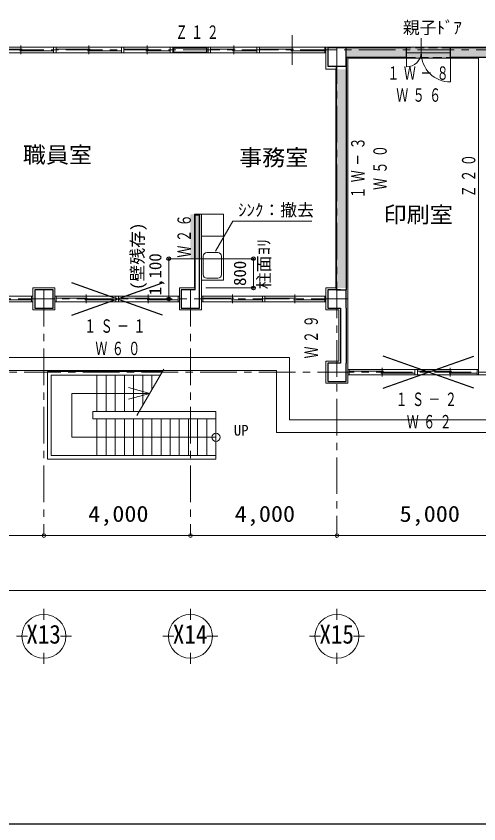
# Model space of a CAD drawing. Units: millimetres at full size, sheet at 1:200; details may follow other scales. Extents: x -55340 to 55340, y -38040 to 38040.
# Drawn here: x 4270 to 16899, y 2000 to 24057 of the extents above; entities that cross this region are included whole.
import ezdxf
from ezdxf.enums import TextEntityAlignment as Align

# ---------------------------------------------------------------- set-up
doc = ezdxf.new("R2010")
doc.units = ezdxf.units.MM
doc.header["$LTSCALE"] = 200
doc.header["$PDMODE"] = 32
doc.header["$PDSIZE"] = 100
doc.linetypes.add('CHAIN1', pattern=[8, 5, -1, 1, -1])
doc.linetypes.add('DASHED1', pattern=[1.8, 1.2, -0.6])
for name, color, linetype, lineweight in [('0-0_補助線', 4, 'Continuous', 9), ('0-1_通り芯', 3, 'Continuous', 18), ('0-2_躯体', 3, 'Continuous', 18), ('0-4_仕上', 4, 'Continuous', 9), ('0-5_建具(ｻｯｼ)', 3, 'Continuous', 18), ('0-A_寸法', 6, 'Continuous', 9), ('0-B_文字', 2, 'Continuous', 9), ('0-D_予備', 2, 'DASHED1', 25), ('0-F_予備', 4, 'Continuous', 9), ('2-0_補助線', 2, 'Continuous', 25), ('2-2_躯体', 2, 'Continuous', 25), ('2-A_寸法', 3, 'Continuous', 18), ('2-D_予備', 2, 'Continuous', 25), ('3-A_寸法', 2, 'Continuous', 25), ('3-B_文字', 2, 'Continuous', 18), ('3-C_ハッチ', 211, 'Continuous', 25)]:
    doc.layers.add(name, color=color, linetype=linetype, lineweight=lineweight)
doc.layers.add('2-3_外壁', color=2, linetype='Continuous')
doc.layers.add('3-D_予備', color=91, linetype='Continuous')
doc.styles.add('ＭＳ ゴシック', font='')
doc.styles.get('ＭＳ ゴシック').set_extended_font_data('MS Gothic')

msp = doc.modelspace()

# ---------------------------------------------------------------- linework, layer by layer
at = {"layer": '0-0_補助線', "color": 3, "lineweight": 18}
for p, q in [((11801.5, 22728.7), (11801.5, 23535.7)), ((4401.4, 23015.8), (4401.4, 23251.5)), ((5361.4, 23058.7), (5361.4, 23208.7)), ((6251.4, 23015.8), (6251.4, 23251.5)), ((7211.4, 23058.7), (7211.4, 23208.7)), ((7843.9, 23015.8), (7843.9, 23251.5)), ((8546.4, 23058.7), (8546.4, 23208.7)), ((9506.4, 23208.7), (9576.4, 23208.7)), ((9506.4, 23058.7), (9506.4, 23208.7)), ((10208.9, 23015.8), (10208.9, 23251.5)), ((10841.4, 23208.7), (10911.4, 23208.7)), ((10841.4, 23058.7), (10841.4, 23208.7)), ((12726.5, 22608.7), (12726.5, 23208.7)), ((23326.4, 23208.7), (12726.5, 23208.7)), ((3511.4, 23159.4), (4436.4, 23159.4)), ((4366.4, 23108), (5291.5, 23108)), ((5291.5, 23058.7), (5361.4, 23058.7)), ((5361.4, 23159.4), (6286.5, 23159.4)), ((6216.4, 23108), (7141.4, 23108)), ((7141.4, 23058.7), (7211.4, 23058.7)), ((7211.4, 23159.4), (7878.9, 23159.4)), ((7808.9, 23108), (8476.4, 23108)), ((8476.4, 23058.7), (8546.4, 23058.7)), ((9576.4, 23159.4), (10243.9, 23159.4)), ((10173.9, 23108), (10841.4, 23108)), ((10911.4, 23159.4), (11836.5, 23159.4)), ((11766.5, 23108), (12691.5, 23108)), ((12691.5, 23058.7), (12726.5, 23058.7)), ((16891.4, 14258.7), (16891.4, 22908.7)), ((12991.4, 22608.7), (12726.5, 22608.7)), ((8726.4, 16033.7), (8726.4, 16633.7)), ((8726.4, 16633.7), (9141.4, 16633.7)), ((9326.4, 16633.7), (9326.4, 16033.7)), ((12726.4, 16033.7), (12726.4, 16633.7)), ((12726.4, 16633.7), (12991.4, 16633.7)), ((5361.4, 16359.4), (6211.4, 16359.4)), ((6176.4, 16215.8), (6176.4, 16451.5)), ((7061.4, 16258.7), (7061.4, 16408.7)), ((7061.4, 16359.4), (7911.4, 16359.4)), ((7876.4, 16215.8), (7876.4, 16451.5)), ((9361.4, 16359.4), (10211.4, 16359.4)), ((10176.4, 16215.8), (10176.4, 16451.5)), ((11061.4, 16258.7), (11061.4, 16408.7)), ((11061.4, 16359.4), (11911.4, 16359.4)), ((11876.4, 16215.8), (11876.4, 16451.5)), ((3841.4, 16308), (4691.4, 16308)), ((4691.4, 16258.7), (4726.4, 16258.7)), ((5361.4, 16258.7), (5326.4, 16258.7)), ((6141.4, 16308), (6991.4, 16308)), ((6991.4, 16258.7), (7061.4, 16258.7)), ((7841.4, 16308), (8691.4, 16308)), ((8691.4, 16258.7), (8726.4, 16258.7)), ((9361.4, 16258.7), (9326.4, 16258.7)), ((10141.4, 16308), (10991.4, 16308)), ((10991.4, 16258.7), (11061.4, 16258.7)), ((11841.4, 16308), (12691.4, 16308)), ((12691.4, 16258.7), (12726.4, 16258.7)), ((9326.4, 16033.7), (8726.4, 16033.7)), ((13076.4, 16033.7), (12726.4, 16033.7)), ((13076.4, 16033.7), (13076.4, 14633.7)), ((12726.4, 14033.7), (12726.4, 14633.7)), ((12726.4, 14633.7), (13076.4, 14633.7)), ((8262.5, 14356.4), (5123.5, 14356.4)), ((8298.6, 14418.9), (7568.2, 13153.8)), ((13361.5, 14408.7), (13326.4, 14408.7)), ((13361.5, 14258.7), (13361.5, 14408.7)), ((13361.5, 14359.4), (14292.7, 14359.4)), ((14257.7, 14215.8), (14257.7, 14451.5)), ((15153.9, 14408.7), (15223.9, 14408.7)), ((15153.9, 14258.7), (15153.9, 14408.7)), ((15223.9, 14359.4), (16155.2, 14359.4)), ((16120.2, 14215.8), (16120.2, 14451.5)), ((16856.4, 14258.7), (16856.4, 14408.7)), ((16856.4, 14408.7), (16891.4, 14408.7)), ((8204.8, 14256.4), (5223.5, 14256.4)), ((5223.5, 12056.4), (5223.5, 14256.4)), ((6473.5, 14256.4), (6473.5, 13256.4)), ((6723.5, 14256.4), (6723.5, 13256.4)), ((6973.5, 14256.4), (6973.5, 13256.4)), ((7223.5, 14256.4), (7223.5, 13256.4)), ((7473.5, 14256.4), (7473.5, 13256.4)), ((7723.5, 14256.4), (7723.5, 13422.8)), ((7973.5, 14256.4), (7973.5, 13855.8)), ((13361.5, 14258.7), (13326.4, 14258.7)), ((14222.7, 14308), (15153.9, 14308)), ((16085.2, 14308), (16856.4, 14308)), ((16856.4, 14258.7), (16891.4, 14258.7)), ((16891.4, 14258.7), (17726.4, 14258.7)), ((13326.4, 14033.7), (12726.4, 14033.7)), ((6363.9, 13256.4), (9723.5, 13256.4)), ((9723.5, 13256.4), (9723.5, 11956.4)), ((6473.5, 13056.4), (6473.5, 12056.4)), ((6723.5, 13056.4), (6723.5, 12056.4)), ((6973.5, 13056.4), (6973.5, 12056.4)), ((7223.5, 13056.4), (7223.5, 12056.4)), ((7473.5, 13056.4), (7473.5, 12056.4)), ((7723.5, 13056.4), (7723.5, 12056.4)), ((7973.5, 13056.4), (7973.5, 12056.4)), ((8223.5, 13056.4), (8223.5, 12056.4)), ((8473.5, 13056.4), (8473.5, 12056.4)), ((8723.5, 13056.4), (8723.5, 12056.4)), ((8973.5, 13056.4), (8973.5, 12056.4)), ((9223.5, 13056.4), (9223.5, 12056.4)), ((9473.5, 13056.4), (9473.5, 12056.4)), ((9723.5, 12056.4), (5223.5, 12056.4))]:
    msp.add_line(p, q, dxfattribs=at)
at = {"layer": '0-0_補助線'}
for p, q in [((5793.7, 13756.4), (5793.7, 12556.4)), ((7916.1, 13756.4), (5793.7, 13756.4)), ((32726.4, 13033.7), (11726.4, 13033.7)), ((9723.5, 12556.4), (5793.7, 12556.4))]:
    msp.add_line(p, q, dxfattribs=at)
for points in [[(35501.4, 12683.7), (11376.4, 12683.7), (11376.4, 14383.7), (-45023.6, 14383.7), (-45023.6, 26383.7)], [(11726.4, 13033.7), (11726.4, 14733.7), (-44673.6, 14733.7), (-44673.6, 26033.7)]]:
    msp.add_lwpolyline(points, dxfattribs=at)
at = {"layer": '0-0_補助線', "color": 3, "lineweight": 18}
for points in [[(5291.5, 23058.7), (5291.5, 23208.7), (5361.4, 23208.7)], [(7141.4, 23058.7), (7141.4, 23208.7), (7211.4, 23208.7)], [(8476.4, 23058.7), (8476.4, 23208.7), (8546.4, 23208.7)], [(9506.4, 23058.7), (9576.4, 23058.7), (9576.4, 23208.7)], [(10841.4, 23058.7), (10911.4, 23058.7), (10911.4, 23208.7)], [(12691.5, 23058.7), (12691.5, 23208.7), (12726.5, 23208.7)], [(4691.4, 16258.7), (4691.4, 16408.7), (4726.4, 16408.7)], [(5361.4, 16258.7), (5361.4, 16408.7), (5326.4, 16408.7)], [(6991.4, 16258.7), (6991.4, 16408.7), (7061.4, 16408.7)], [(8691.4, 16258.7), (8691.4, 16408.7), (8726.4, 16408.7)], [(9361.4, 16258.7), (9361.4, 16408.7), (9326.4, 16408.7)], [(10991.4, 16258.7), (10991.4, 16408.7), (11061.4, 16408.7)], [(12691.4, 16258.7), (12691.4, 16408.7), (12726.4, 16408.7)], [(9723.5, 11956.4), (5123.5, 11956.4), (5123.5, 14356.4)], [(15153.9, 14258.7), (15223.9, 14258.7), (15223.9, 14408.7)], [(6363.9, 13256.4), (6363.9, 13056.4), (9723.5, 13056.4)]]:
    msp.add_lwpolyline(points, dxfattribs=at)
msp.add_lwpolyline([(5326.4, 16033.7), (4726.4, 16033.7), (4726.4, 16633.7), (5326.4, 16633.7)], close=True, dxfattribs=at)
at = {"layer": '0-0_補助線'}
msp.add_circle((9723.5, 12556.4), 112.1, dxfattribs=at)
at = {"layer": '0-1_通り芯', "color": 4, "linetype": 'CHAIN1', "lineweight": 9}
for p, q in [((13026.4, 23208.7), (13026.4, 9872.4)), ((-35973.6, 23133.7), (23326.4, 23133.7)), ((5026.4, 16583.7), (5026.4, 9872.4)), ((9026.4, 16583.7), (9026.4, 9872.4)), ((13326.4, 16333.7), (-36273.6, 16333.7)), ((-48307.7, 14333.7), (40371.9, 14333.7))]:
    msp.add_line(p, q, dxfattribs=at)
at = {"layer": '0-1_通り芯'}
for p, q in [((5026.4, 7872.4), (5026.4, 7572.4)), ((9026.4, 7872.4), (9026.4, 7572.4)), ((13026.4, 7872.4), (13026.4, 7572.4)), ((4576.4, 7122.4), (4276.4, 7122.4)), ((5776.4, 7122.4), (5476.4, 7122.4)), ((8576.4, 7122.4), (8276.4, 7122.4)), ((9776.4, 7122.4), (9476.4, 7122.4)), ((12576.4, 7122.4), (12276.4, 7122.4)), ((13776.4, 7122.4), (13476.4, 7122.4)), ((5026.4, 6372.4), (5026.4, 6672.4)), ((9026.4, 6372.4), (9026.4, 6672.4)), ((13026.4, 6372.4), (13026.4, 6672.4))]:
    msp.add_line(p, q, dxfattribs=at)
for centre in [(5026.4, 7122.4), (9026.4, 7122.4), (13026.4, 7122.4)]:
    msp.add_circle(centre, 600, dxfattribs=at)
at = {"layer": '0-2_躯体'}
for p, q in [((9141.4, 18648.7), (9141.4, 16633.7)), ((9326.4, 18648.7), (9141.4, 18648.7))]:
    msp.add_line(p, q, dxfattribs=at)
at = {"layer": '0-4_仕上', "color": 3, "lineweight": 18}
for p, q in [((8546.4, 23208.7), (9506.4, 23208.7)), ((9506.4, 23058.7), (8546.4, 23058.7)), ((12991.4, 22608.7), (12991.4, 16633.7)), ((9326.4, 16633.7), (9326.4, 18648.7)), ((13326.4, 16633.7), (13326.4, 16033.7)), ((13326.4, 16033.7), (13326.4, 14633.7)), ((13326.4, 14633.7), (13326.4, 14033.7))]:
    msp.add_line(p, q, dxfattribs=at)
msp.add_lwpolyline([(13326.4, 22908.7), (13326.4, 22608.7), (13326.4, 16633.7)], dxfattribs=at)
at = {"layer": '0-5_建具(ｻｯｼ)', "color": 4, "lineweight": 9}
for p, q in [((8476.4, 23208.7), (1661.4, 23208.7)), ((12691.5, 23208.7), (9576.4, 23208.7)), ((1661.4, 23058.7), (8476.4, 23058.7)), ((9576.4, 23058.7), (12691.5, 23058.7)), ((14926.4, 23058.7), (16118.6, 23058.7)), ((14926.4, 22923.7), (14926.4, 22673.6)), ((16126.4, 22923.7), (16126.4, 22260.5)), ((9326.4, 18648.7), (9926.4, 18648.7)), ((9326.4, 18048.7), (9926.4, 18048.7)), ((9376.4, 16998.7), (9376.4, 17498.7)), ((9776.4, 17598.7), (9476.4, 17598.7)), ((9876.4, 16998.7), (9876.4, 17498.7)), ((9476.4, 16898.7), (9776.4, 16898.7)), ((1361.4, 16408.7), (4691.4, 16408.7)), ((5361.4, 16408.7), (8691.4, 16408.7)), ((9361.4, 16408.7), (12691.4, 16408.7)), ((4691.4, 16258.7), (1361.4, 16258.7)), ((8691.4, 16258.7), (5361.4, 16258.7)), ((12691.4, 16258.7), (9361.4, 16258.7)), ((13361.5, 14408.7), (16856.4, 14408.7)), ((16856.4, 14258.7), (13361.5, 14258.7))]:
    msp.add_line(p, q, dxfattribs=at)
msp.add_lwpolyline([(9326.4, 16848.7), (9926.4, 16848.7), (9926.4, 18648.7)], dxfattribs=at)
for centre, radius, start, end in [((14936.8, 23060.2), 386.8, 268.46564, 0), ((16118.6, 23052.7), 792.2, 180, 270.56555), ((9476.4, 17498.7), 100, 90, 180), ((9776.4, 17498.7), 100, 0, 90), ((9476.4, 16998.7), 100, 180, 270), ((9776.4, 16998.7), 100, 270, 0)]:
    msp.add_arc(centre, radius, start, end, dxfattribs=at)
at = {"layer": '0-A_寸法', "color": 4}
msp.add_line((-43973.6, 8372.4), (34676.4, 8372.4), dxfattribs=at)
for points in [[(-23973.6, 9872.4), (-19723.6, 9872.4), (-15473.6, 9872.4), (-11223.6, 9872.4), (-6973.6, 9872.4), (-2973.6, 9872.4), (1026.4, 9872.4), (5026.4, 9872.4), (9026.4, 9872.4)], [(9026.4, 9872.4), (9945.4, 9872.4), (13026.4, 9872.4)], [(13026.4, 9872.4), (18026.4, 9872.4), (23026.4, 9872.4), (27026.4, 9872.4)]]:
    msp.add_lwpolyline(points, dxfattribs=at)
at = {"layer": '0-A_寸法'}
for p in [(5026.4, 9872.4), (9026.4, 9872.4), (13026.4, 9872.4)]:
    msp.add_point(p, dxfattribs=at)
at = {"layer": '0-B_文字', "color": 3, "lineweight": 18}
msp.add_line((15326.4, 22923.7), (15326.4, 23458.9), dxfattribs=at)
at = {"layer": '0-B_文字', "color": 4}
for q in [(7336.5, 13911.7), (7336.5, 13601.1)]:
    msp.add_line((7916.1, 13756.4), q, dxfattribs=at)
at = {"layer": '0-D_予備', "linetype": 'Continuous'}
msp.add_line((14926.4, 22923.7), (14926.4, 23193.7), dxfattribs=at)
at = {"layer": '0-D_予備'}
for p, q in [((16126.4, 23193.7), (14926.4, 23193.7)), ((14926.4, 22923.7), (16126.4, 22923.7))]:
    msp.add_line(p, q, dxfattribs=at)
at = {"layer": '0-F_予備', "color": 2, "lineweight": 25}
msp.add_line((-55300, 2000), (55300, 2000), dxfattribs=at)
at = {"layer": '2-0_補助線'}
for p, q in [((8263.3, 15894.3), (5789.6, 16773.1)), ((5789.6, 15894.3), (8263.3, 16773.1)), ((16763.3, 13894.3), (14289.6, 14773.1)), ((14289.6, 13894.3), (16763.3, 14773.1))]:
    msp.add_line(p, q, dxfattribs=at)
at = {"layer": '2-2_躯体'}
for p, q in [((8576.4, 23073.7), (8576.4, 23193.7)), ((8576.4, 23193.7), (9476.4, 23193.7)), ((9476.4, 23073.7), (9476.4, 23193.7)), ((8576.4, 23073.7), (9476.4, 23073.7)), ((13276.4, 22693.7), (13276.4, 23073.7)), ((12776.4, 22693.7), (13126.4, 22693.7)), ((9276.4, 16583.7), (9276.4, 18633.7)), ((8776.4, 16583.7), (8776.4, 16083.7)), ((9156.4, 16583.7), (8776.4, 16583.7)), ((12776.4, 16583.7), (12776.4, 16083.7)), ((13126.4, 16583.7), (12776.4, 16583.7)), ((13276.4, 16083.7), (13276.4, 16583.7)), ((12776.4, 16083.7), (13126.4, 16083.7)), ((13126.4, 16083.7), (13126.4, 14583.7)), ((13276.4, 16083.7), (13276.4, 14583.7)), ((12776.4, 14583.7), (12776.4, 14083.7)), ((13126.4, 14583.7), (12776.4, 14583.7))]:
    msp.add_line(p, q, dxfattribs=at)
for points in [[(13276.4, 23193.7), (12776.4, 23193.7), (12776.4, 22693.7)], [(9156.4, 16583.7), (9156.4, 18633.7), (9276.4, 18633.7)], [(8776.4, 16083.7), (9276.4, 16083.7), (9276.4, 16583.7)], [(12776.4, 14083.7), (13276.4, 14083.7), (13276.4, 14583.7)]]:
    msp.add_lwpolyline(points, dxfattribs=at)
msp.add_lwpolyline([(4776.4, 16083.7), (5276.4, 16083.7), (5276.4, 16583.7), (4776.4, 16583.7)], close=True, dxfattribs=at)
at = {"layer": '2-A_寸法'}
msp.add_line((16891.4, 22908.7), (13326.4, 22908.7), dxfattribs=at)
at = {"layer": '2-D_予備'}
for p, q in [((13276.4, 22923.7), (13276.4, 23193.7)), ((14926.4, 23193.7), (13276.4, 23193.7)), ((14926.4, 22923.7), (14926.4, 23193.7)), ((16126.4, 22923.7), (16126.4, 23193.7)), ((17776.4, 23193.7), (16126.4, 23193.7)), ((14926.4, 22923.7), (13276.4, 22923.7)), ((13276.4, 22908.7), (13276.4, 16583.7)), ((17776.4, 22923.7), (16126.4, 22923.7)), ((13006.4, 22693.7), (13006.4, 16583.7)), ((13006.4, 22693.7), (13276.4, 22693.7)), ((13006.4, 16583.7), (13276.4, 16583.7))]:
    msp.add_line(p, q, dxfattribs=at)
at = {"layer": '2-D_予備', "linetype": 'DASHED1'}
for p, q in [((16126.4, 23193.7), (14926.4, 23193.7)), ((14926.4, 22923.7), (16126.4, 22923.7))]:
    msp.add_line(p, q, dxfattribs=at)
at = {"layer": '3-A_寸法', "color": 4, "lineweight": 9}
for p, q in [((8434.8, 16333.7), (8434.8, 17433.7)), ((10745.7, 17433.7), (8434.8, 17433.7)), ((10745.7, 16633.7), (10745.7, 17433.7)), ((10745.7, 16633.7), (9447, 16633.7))]:
    msp.add_line(p, q, dxfattribs=at)
at = {"layer": '3-A_寸法', "color": 6}
for p in [(8434.8, 17433.7), (10745.7, 17433.7), (10745.7, 16633.7), (8434.8, 16333.7)]:
    msp.add_point(p, dxfattribs=at)
at = {"layer": '3-B_文字', "color": 4, "lineweight": 9}
msp.add_lwpolyline([(9712.7, 17639.4), (10183, 18453.9), (12342.3, 18453.9)], dxfattribs=at)
at = {"layer": '3-C_ハッチ'}
msp.add_solid([(9026.4, 18648.7), (9026.4, 17433.7), (9326.4, 18648.7), (9326.4, 17433.7)], dxfattribs=at)
at = {"layer": '3-D_予備'}
for points in [[(13276.4, 22923.7), (13276.4, 23193.7), (17776.4, 22923.7), (17776.4, 23193.7)], [(12991.4, 22608.7), (13326.4, 22608.7), (12991.4, 16633.7), (13326.4, 16633.7)]]:
    msp.add_solid(points, dxfattribs=at)

# ---------------------------------------------------------------- texts
at = {"layer": '0-1_通り芯', "color": 2, "style": 'ＭＳ ゴシック', "width": 0.9}
for s, p in [('X13', (4546.7, 6768.2)), ('X14', (8546.7, 6768.2)), ('X15', (12546.7, 6768.2))]:
    msp.add_text(s, height=513.2, dxfattribs=at).set_placement(p, align=Align.BOTTOM_LEFT)
at = {"layer": '0-A_寸法', "color": 2, "style": 'ＭＳ ゴシック', "width": 1.1}
for s, p in [('4,000', (6236.4, 10115.1)), ('4,000', (10236.4, 10115.1)), ('5,000', (14736.4, 10115.1))]:
    msp.add_text(s, height=439.9, dxfattribs=at).set_placement(p, align=Align.BOTTOM_LEFT)
at = {"layer": '0-B_文字', "style": 'ＭＳ ゴシック'}
msp.add_text('親子ﾄﾞｱ', height=337.2, dxfattribs=at).set_placement((14824.5, 23474.2), align=Align.BOTTOM_LEFT)
at = {"layer": '0-B_文字', "style": 'ＭＳ ゴシック', "width": 1.05}
for s, p in [('職員室', (4450.8, 19917.6)), ('事務室', (10354.1, 19843.5)), ('印刷室', (14298.2, 18283.1))]:
    msp.add_text(s, height=439.9, dxfattribs=at).set_placement(p, align=Align.BOTTOM_LEFT)
at = {"layer": '0-D_予備', "style": 'ＭＳ ゴシック'}
msp.add_text('UP', height=293.3, dxfattribs=at).set_placement((10212.8, 12513.7), align=Align.BOTTOM_LEFT)
at = {"layer": '2-0_補助線', "char_height": 366.6, "attachment_point": 7, "style": 'ＭＳ ゴシック'}
for s, insert in [('\\T1.38;\\W0.65;１Ｗ－８', (14404.1, 22312.2)), ('\\T1.38;\\W0.65;Ｗ５６', (14646.7, 21713)), ('\\T1.38;\\W0.65;１Ｓ－１', (6128, 15404)), ('\\T1.38;\\W0.65;Ｗ６０', (6433.3, 14793.5)), ('\\T1.38;\\W0.65;１Ｓ－２', (14628, 13404)), ('\\T1.38;\\W0.65;Ｗ６２', (14933.3, 12793.5))]:
    msp.add_mtext(s, dxfattribs=dict(at, insert=insert))
at = {"layer": '2-0_補助線', "char_height": 366.6, "attachment_point": 7, "rotation": 90, "style": 'ＭＳ ゴシック'}
for s, insert in [('\\T1.38;\\W0.65;１Ｗ－３', (13786.5, 19073.5)), ('\\T1.38;\\W0.65;Ｗ５０', (14391.2, 19311.7))]:
    msp.add_mtext(s, dxfattribs=dict(at, insert=insert))
at = {"layer": '2-3_外壁', "insert": (8621.5, 23436.6), "char_height": 366.6, "attachment_point": 7, "style": 'ＭＳ ゴシック'}
msp.add_mtext('\\T1.31;\\W0.65;Ｚ１２', dxfattribs=at)
at = {"layer": '2-3_外壁', "char_height": 366.6, "attachment_point": 7, "rotation": 90, "style": 'ＭＳ ゴシック'}
for s, insert in [('\\T1.31;\\W0.65;Ｚ２０', (16810, 19110.1)), ('\\T1.31;\\W0.65;Ｗ２６', (9044.4, 17465.2)), ('\\T1.31;\\W0.65;Ｗ２９', (12511.8, 14709.9))]:
    msp.add_mtext(s, dxfattribs=dict(at, insert=insert))
at = {"layer": '3-A_寸法', "style": 'ＭＳ ゴシック'}
for s, p in [('(壁残存)', (7850.2, 16579.4)), ('柱面ﾖﾘ', (11300.3, 16600.4)), ('1,100', (8334.8, 16433.7)), ('800', (10645.7, 16688.7))]:
    msp.add_text(s, height=337.2, rotation=90, dxfattribs=at).set_placement(p, align=Align.BOTTOM_LEFT)
at = {"layer": '3-B_文字', "style": 'ＭＳ ゴシック'}
msp.add_text('ｼﾝｸ：撤去', height=337.2, dxfattribs=at).set_placement((10327.7, 18495), align=Align.BOTTOM_LEFT)

doc.saveas('drawing.dxf')
